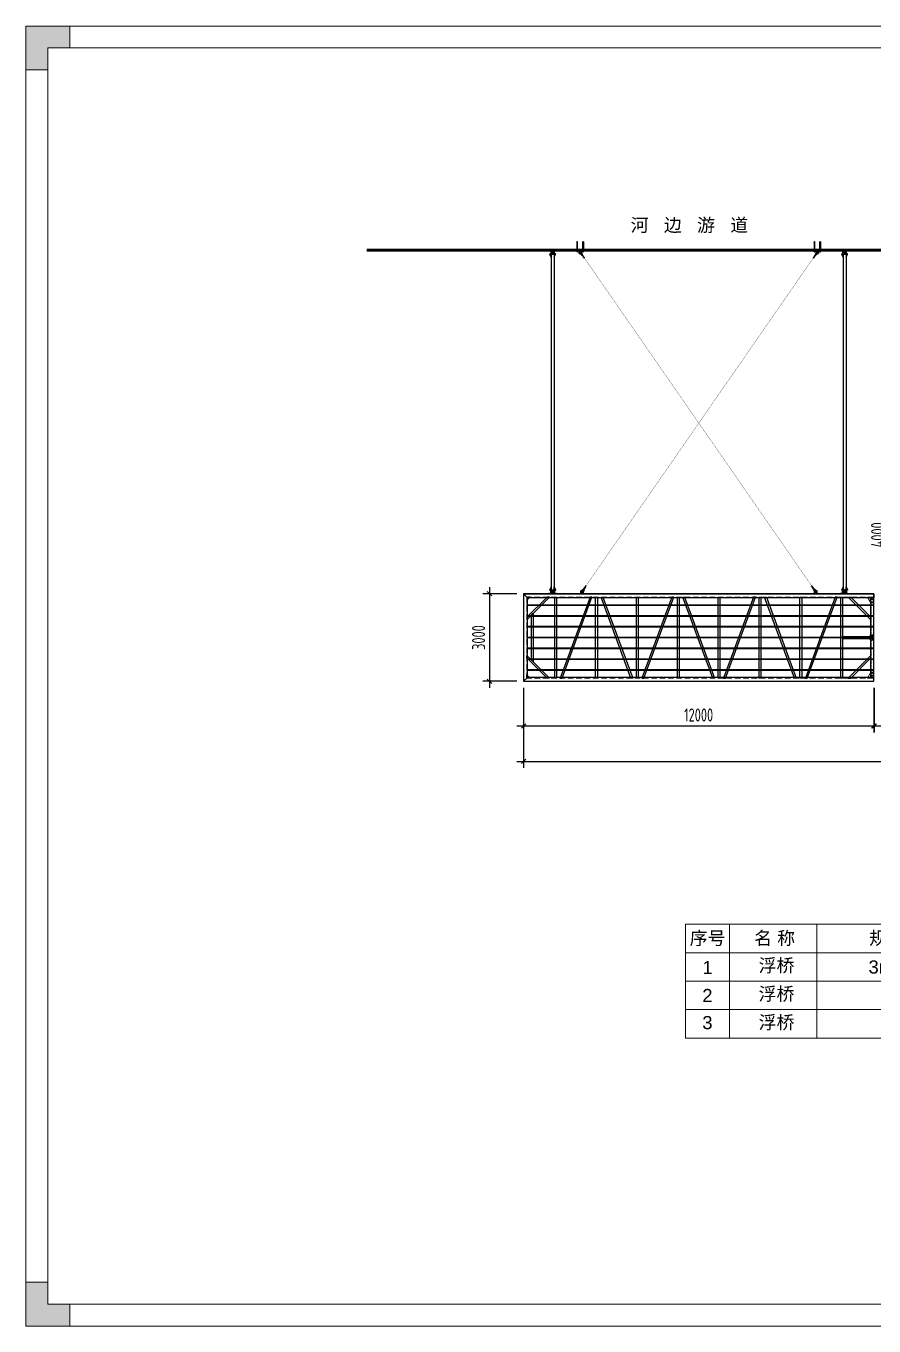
# Model space of a CAD drawing. Header units: millimetres. Extents: x 136606 to 1229059, y 82794 to 127566.
# Drawn here: x 462685 to 491739, y 82794 to 127345 of the extents above; entities that cross this region are included whole.
import ezdxf
from ezdxf.enums import TextEntityAlignment as Align

# ---------------------------------------------------------------- set-up
doc = ezdxf.new("R2010")
doc.units = ezdxf.units.MM
for name, pattern in [('CENTER', [0.6, 0.375, -0.075, 0.075, -0.075]), ('CENTER2', [28.575, 19.05, -3.175, 3.175, -3.175]), ('DASHDOT2', [12.7, 6.35, -3.175, 0, -3.175]), ('DASHED2', [0.375, 0.25, -0.125]), ('HIDDEN', [9.525, 6.35, -3.175])]:
    doc.linetypes.add(name, pattern=pattern)
for name, color, linetype in [('0 @ 1', 7, 'Continuous'), ('BS-Annectent', 115, 'Continuous'), ('HR-dimension', 9, 'Continuous'), ('HR-pontoon', 161, 'Continuous'), ('STEEL', 34, 'Continuous'), ('粗实线', 7, 'Continuous'), ('连接端梁', 130, 'Continuous'), ('铝横梁', 220, 'Continuous')]:
    doc.layers.add(name, color=color, linetype=linetype)
for name, color, linetype, lineweight in [('加强板', 140, 'Continuous', 18), ('图框', 7, 'Continuous', 13), ('扣板', 7, 'Continuous', 9), ('文本', 3, 'Continuous', 13), ('虚线', 1, 'CENTER2', 0), ('铝龙骨', 7, 'Continuous', 9)]:
    doc.layers.add(name, color=color, linetype=linetype, lineweight=lineweight)
doc.styles.add('Arial', font='arial.ttf')
doc.styles.add('hztxt', font='ros1.shx', dxfattribs={"width": 0.8, "bigfont": 'hztxt.shx'})
doc.styles.get("Standard").update_dxf_attribs({"font": 'arial.ttf'})
doc.dimstyles.new('DIM-150', dxfattribs={"dimscale": 150, "dimtxt": 3, "dimasz": 1, "dimexe": 1.5, "dimexo": 1.5, "dimgap": 1, "dimtad": 1, "dimdec": 1, "dimdsep": 46, "dimtxsty": 'hztxt', "dimblk": 'OBLIQUE', "dimcen": 0, "dimdle": 1.5, "dimclrd": 9, "dimclre": 9, "dimclrt": 2, "dimadec": 1, "dimazin": 0, "dimtfac": 1, "dimtdec": 1, "dimtix": 1, "dimtmove": 2, "dimatfit": 3, "dimldrblk": 'ARCHTICK', "dimfxl": 10, "dimtolj": 1, "dimtzin": 0, "dimarcsym": 1})
pattern_1 = [(225, (43212.285, 45564.743), (4.49012806, -4.49012806), []), (225, (43207.795, 45564.743), (4.49012806, -4.49012806), [7.9375, -1.5875, 0, -1.5875])]
pattern_2 = [(225, (-344287.005, -129412.7357), (4.49012806, -4.49012806), []), (225, (-344291.495, -129412.7357), (4.49012806, -4.49012806), [7.9375, -1.5875, 0, -1.5875])]
pattern_3 = [(40.81217054, (-1416366.4012, -675349.6259), (-1.4525846328, 1.682112997), []), (130.81217054, (-1416366.4012, -675349.6259), (-4.5872822625, 1.9116413612), [5.55625, -3.33375])]
pattern_4 = [(40.81217054, (-1423212.2177, -670898.807), (-1.4525846328, 1.682112997), []), (130.81217054, (-1423212.2177, -670898.807), (-4.5872822625, 1.9116413612), [5.55625, -3.33375])]

# ---------------------------------------------------------------- blocks, each defined once
blk = doc.blocks.new('GW-TK')
at = {"layer": '图框', "linetype": 'Continuous', "lineweight": 0}
h = blk.add_hatch(color=256, dxfattribs=at)
h.dxf.hatch_style = 1
h.paths.add_polyline_path([(927183.55, 464715.01), (927183.55, 464705.01), (927188.55, 464705.01), (927188.55, 464710.01), (927193.56, 464710.01), (927193.56, 464715.01)])
h = blk.add_hatch(color=256, dxfattribs=at)
h.dxf.hatch_style = 1
h.paths.add_polyline_path([(927193.56, 464418.01), (927193.56, 464423.01), (927188.55, 464423.01), (927188.55, 464428.01), (927183.55, 464428.01), (927183.55, 464418.01)])
for points in [[(927188.55, 464705.01), (927188.55, 464710.01), (927193.56, 464710.01), (927193.56, 464715.01), (927183.55, 464715.01), (927183.55, 464705.01)], [(927188.55, 464428.01), (927188.55, 464423.01), (927193.56, 464423.01), (927193.56, 464418.01), (927183.55, 464418.01), (927183.55, 464428.01)]]:
    blk.add_lwpolyline(points, close=True, dxfattribs=at)
at = {"layer": '图框'}
for points in [[(927183.55, 464715.01), (927603.55, 464715.01), (927603.55, 464418.01), (927183.55, 464418.01)], [(927188.55, 464710.01), (927598.55, 464710.01), (927598.55, 464423.01), (927188.55, 464423.01)]]:
    blk.add_lwpolyline(points, close=True, dxfattribs=at)
blk = doc.blocks.new('_Oblique')
at = {"color": 0, "linetype": 'ByBlock', "lineweight": -2}
blk.add_line((-0.5, -0.5), (0.5, 0.5), dxfattribs=at)
blk = doc.blocks.new('*D525')
at = {"color": 9, "lineweight": -2, "transparency": 16777216}
for p, q in [((479506, 107887), (478340, 107887)), ((478565, 108112), (478565, 104662)), ((479506, 104887), (478340, 104887))]:
    blk.add_line(p, q, dxfattribs=at)
at = {"layer": 'Defpoints', "color": 0, "transparency": 16777216}
for p in [(479731, 107887), (478565, 104887), (479731, 104887)]:
    blk.add_point(p, dxfattribs=at)
at = {"color": 9, "lineweight": -2, "transparency": 16777216, "xscale": 150, "yscale": 150, "zscale": 150}
for p, rotation in [((478565, 107887), 90), ((478565, 104887), 270)]:
    blk.add_blockref('_Oblique', p, dxfattribs=dict(at, rotation=rotation))
at = {"color": 2, "transparency": 16777216, "insert": (478190, 106387), "char_height": 450, "attachment_point": 5, "rotation": 90, "style": 'hztxt'}
blk.add_mtext('\\A1;3000', dxfattribs=at)
blk = doc.blocks.new('_ArchTick')
at = {"color": 0, "linetype": 'ByBlock', "const_width": 0.15}
blk.add_lwpolyline([(-0.5, -0.5), (0.5, 0.5)], dxfattribs=at)
blk = doc.blocks.new('*D528')
at = {"color": 9, "lineweight": -2, "transparency": 16777216}
for p, q in [((493021, 111907), (492014, 111907)), ((492239, 112132), (492239, 107682)), ((493021, 107907), (492014, 107907))]:
    blk.add_line(p, q, dxfattribs=at)
at = {"layer": 'Defpoints', "color": 0, "transparency": 16777216}
for p in [(493246, 111907), (492239, 107907), (493246, 107907)]:
    blk.add_point(p, dxfattribs=at)
at = {"color": 9, "lineweight": -2, "transparency": 16777216, "xscale": 150, "yscale": 150, "zscale": 150}
for p, rotation in [((492239, 111907), 90), ((492239, 107907), 270)]:
    blk.add_blockref('_Oblique', p, dxfattribs=dict(at, rotation=rotation))
at = {"color": 2, "transparency": 16777216, "insert": (491864, 109907), "char_height": 450, "attachment_point": 5, "rotation": 90, "style": 'hztxt'}
blk.add_mtext('\\A1;4000', dxfattribs=at)
blk = doc.blocks.new('*D550')
at = {"color": 9, "lineweight": -2, "transparency": 16777216}
for p, q in [((479731, 104662), (479731, 101918)), ((509761, 104662), (509761, 101918)), ((479506, 102143), (509986, 102143))]:
    blk.add_line(p, q, dxfattribs=at)
at = {"layer": 'Defpoints', "color": 0, "transparency": 16777216}
for p in [(479731, 104887), (509761, 104887), (509761, 102143)]:
    blk.add_point(p, dxfattribs=at)
at = {"color": 9, "lineweight": -2, "transparency": 16777216, "xscale": 150, "yscale": 150, "zscale": 150, "rotation": 180}
blk.add_blockref('_Oblique', (479731, 102143), dxfattribs=at)
at = {"color": 9, "lineweight": -2, "transparency": 16777216, "xscale": 150, "yscale": 150, "zscale": 150}
blk.add_blockref('_Oblique', (509761, 102143), dxfattribs=at)
at = {"color": 2, "transparency": 16777216, "insert": (494746, 102518), "char_height": 450, "attachment_point": 5, "style": 'hztxt'}
blk.add_mtext('\\A1;30030', dxfattribs=at)
blk = doc.blocks.new('*D551')
at = {"color": 9, "lineweight": -2, "transparency": 16777216}
for p, q in [((479731, 104662), (479731, 103134)), ((491731, 104662), (491731, 103134)), ((479506, 103359), (491956, 103359))]:
    blk.add_line(p, q, dxfattribs=at)
at = {"layer": 'Defpoints', "color": 0, "transparency": 16777216}
for p in [(479731, 104887), (491731, 104887), (491731, 103359)]:
    blk.add_point(p, dxfattribs=at)
at = {"color": 9, "lineweight": -2, "transparency": 16777216, "xscale": 150, "yscale": 150, "zscale": 150, "rotation": 180}
blk.add_blockref('_Oblique', (479731, 103359), dxfattribs=at)
at = {"color": 9, "lineweight": -2, "transparency": 16777216, "xscale": 150, "yscale": 150, "zscale": 150}
blk.add_blockref('_Oblique', (491731, 103359), dxfattribs=at)
at = {"color": 2, "transparency": 16777216, "insert": (485731, 103734), "char_height": 450, "attachment_point": 5, "style": 'hztxt'}
blk.add_mtext('\\A1;12000', dxfattribs=at)
blk = doc.blocks.new('*D552')
at = {"color": 9, "lineweight": -2, "transparency": 16777216}
for p, q in [((491746, 104662), (491746, 103134)), ((497746, 104662), (497746, 103134)), ((491521, 103359), (497971, 103359))]:
    blk.add_line(p, q, dxfattribs=at)
at = {"layer": 'Defpoints', "color": 0, "transparency": 16777216}
for p in [(491746, 104887), (497746, 104887), (497746, 103359)]:
    blk.add_point(p, dxfattribs=at)
at = {"color": 9, "lineweight": -2, "transparency": 16777216, "xscale": 150, "yscale": 150, "zscale": 150, "rotation": 180}
blk.add_blockref('_Oblique', (491746, 103359), dxfattribs=at)
at = {"color": 9, "lineweight": -2, "transparency": 16777216, "xscale": 150, "yscale": 150, "zscale": 150}
blk.add_blockref('_Oblique', (497746, 103359), dxfattribs=at)
at = {"color": 2, "transparency": 16777216, "insert": (494746, 103734), "char_height": 450, "attachment_point": 5, "style": 'hztxt'}
blk.add_mtext('\\A1;6000', dxfattribs=at)
blk = doc.blocks.new('连接加强板')
at = {"layer": '加强板'}
blk.add_lwpolyline([(-194915, -559), (-194915, -359), (-195115, -479), (-195115, -559)], close=True, dxfattribs=at)
for centre in [(-195095, -519), (-194995, -519)]:
    blk.add_circle(centre, 9, dxfattribs=at)
blk = doc.blocks.new('*U633')
at = {"layer": '加强板', "rotation": 90.00000000000001}
blk.add_blockref('连接加强板', (-459, 195015), dxfattribs=at)
blk = doc.blocks.new('*U634')
at = {"color": 0, "linetype": 'ByBlock', "lineweight": -2, "transparency": 16777216}
blk.add_blockref('*U633', (0, 0), dxfattribs=at)
blk = doc.blocks.new('*U635')
at = {"layer": '加强板', "rotation": 90.00000000000001}
blk.add_blockref('连接加强板', (-459, 195015), dxfattribs=at)
blk = doc.blocks.new('*U636')
at = {"color": 0, "linetype": 'ByBlock', "lineweight": -2, "transparency": 16777216}
blk.add_blockref('*U635', (0, 0), dxfattribs=at)
blk = doc.blocks.new('*U637')
at = {"layer": '加强板'}
blk.add_lwpolyline([(10, -90), (-70, -90), (-70, 90), (10, 90), (70, 30), (70, -30), (10, -90)], dxfattribs=at)
for centre in [(-30, 50), (-30, -50)]:
    blk.add_circle(centre, 9, dxfattribs=at)
blk = doc.blocks.new('*U638')
at = {"color": 0, "linetype": 'ByBlock', "lineweight": -2, "transparency": 16777216}
blk.add_blockref('*U637', (0, 0), dxfattribs=at)
blk = doc.blocks.new('支座')
at = {"layer": '扣板', "color": 7}
blk.add_line((13512, 4747, 0), (13512, 5047, 0), dxfattribs=at)
at = {"layer": '扣板', "color": 7, "elevation": 0}
for points in [[(13512, 4747), (13512, 5047), (13520, 5047), (13520, 4747)], [(13600, 4947), (13620, 4927), (13620, 4867), (13600, 4847), (13520, 4847), (13520, 4947)], [(13560, 4932), (13520, 4932), (13520, 4922), (13560, 4922)], [(13560, 4862), (13520, 4862), (13520, 4872), (13560, 4872)]]:
    blk.add_lwpolyline(points, close=True, dxfattribs=at)
at = {"layer": '扣板', "color": 7}
blk.add_circle((13575, 4897, 0), 25, dxfattribs=at)
blk = doc.blocks.new('A$C97f6d51a')
at = {"color": 1, "linetype": 'DASHDOT2'}
blk.add_line((0, 313), (0, -47), dxfattribs=at)
at = {"layer": 'BS-Annectent'}
for p, q in [((-10, 6), (9, 4)), ((-10, 2), (-6, 4)), ((-6, 1), (-10, 2)), ((-10, 2), (9, 1)), ((-9, 282), (-9, 282)), ((-9, 281), (-9, 282)), ((-9, 282), (-9, 282)), ((-9, 279), (-8, 279)), ((-8, 278), (-9, 279)), ((-9, 279), (-8, 278)), ((-9, 275), (-7, 276)), ((-6, 274), (-9, 275)), ((-9, 275), (-7, 275)), ((-9, 272), (-6, 274)), ((-6, 270), (-9, 272)), ((-9, 272), (-4, 272)), ((-9, 269), (9, 268)), ((-9, 266), (9, 265)), ((-9, 263), (9, 262)), ((-9, 260), (9, 258)), ((-9, 257), (9, 255)), ((-9, 253), (9, 252)), ((-9, 250), (9, 249)), ((-9, 247), (9, 246)), ((-9, 244), (9, 243)), ((-9, 241), (9, 240)), ((-9, 238), (9, 236)), ((-9, 235), (9, 233)), ((-9, 231), (9, 230)), ((-9, 228), (9, 227)), ((-9, 225), (9, 224)), ((-9, 222), (9, 221)), ((-9, 219), (9, 218)), ((-9, 216), (9, 215)), ((-9, 213), (9, 211)), ((-9, 209), (9, 208)), ((-9, 206), (9, 205)), ((-9, 203), (9, 202)), ((-9, 200), (9, 199)), ((-9, 197), (9, 196)), ((-9, 194), (9, 193)), ((-9, 191), (9, 189)), ((-9, 188), (9, 186)), ((-9, 184), (9, 183)), ((-9, 181), (9, 180)), ((-9, 178), (9, 177)), ((-9, 175), (9, 174)), ((-9, 172), (9, 171)), ((-9, 169), (9, 167)), ((-9, 166), (9, 164)), ((-9, 162), (9, 161)), ((-9, 159), (9, 158)), ((-9, 156), (9, 155)), ((-9, 153), (9, 152)), ((-9, 150), (9, 149)), ((-9, 147), (9, 146)), ((-9, 144), (9, 142)), ((-9, 140), (9, 139)), ((-9, 137), (9, 136)), ((-9, 134), (9, 133)), ((-9, 131), (9, 130)), ((-9, 128), (9, 127)), ((-9, 125), (9, 124)), ((-9, 122), (9, 120)), ((-9, 119), (9, 117)), ((-9, 115), (9, 114)), ((-9, 112), (9, 111)), ((-9, 109), (9, 108)), ((-9, 106), (9, 105)), ((-9, 103), (9, 102)), ((-9, 100), (9, 98)), ((-9, 97), (9, 95)), ((-9, 93), (9, 92)), ((-9, 90), (9, 89)), ((-9, 87), (9, 86)), ((-9, 84), (9, 83)), ((-9, 81), (9, 80)), ((-9, 78), (9, 76)), ((-9, 75), (9, 73)), ((-9, 71), (9, 70)), ((-9, 68), (9, 67)), ((-9, 65), (9, 64)), ((-9, 62), (9, 61)), ((-9, 59), (9, 58)), ((-9, 56), (9, 55)), ((-9, 53), (9, 51)), ((-9, 49), (9, 48)), ((-9, 46), (9, 45)), ((-9, 43), (9, 42)), ((-9, 40), (9, 39)), ((-9, 37), (9, 36)), ((-9, 34), (9, 33)), ((-9, 31), (9, 29)), ((-9, 28), (9, 26)), ((-9, 24), (9, 23)), ((-9, 21), (9, 20)), ((-9, 18), (9, 17)), ((-9, 15), (9, 14)), ((-9, 12), (9, 11)), ((-9, 9), (9, 7)), ((-8, 0), (-6, 1)), ((-6, 274), (-6, 274)), ((-6, 274), (-6, 274)), ((-6, 274), (-6, 274)), ((-6, 274), (-6, 274)), ((-6, 274), (-6, 274)), ((6, 270), (-6, 270)), ((6, 147), (-6, 148)), ((6, 116), (-6, 117)), ((6, 3), (-6, 4)), ((2, 0), (-6, 1)), ((4, 271), (9, 271)), ((6, 273), (5, 273)), ((6, 273), (5, 273)), ((6, 273), (9, 274)), ((6, 274), (9, 274)), ((9, 271), (6, 273)), ((6, 270), (9, 271)), ((6, 147), (9, 149)), ((9, 1), (6, 3)), ((7, 276), (9, 277)), ((9, 274), (7, 275)), ((7, 0), (9, 1)), ((9, 277), (8, 278)), ((8, 277), (9, 277)), ((9, 280), (9, 281)), ((9, 280), (9, 280)), ((9, 280), (9, 280)), ((-16, -24), (-16, -11)), ((12, -9), (-12, -9)), ((12, -27), (-12, -27)), ((-9, -29), (-6, -28)), ((-6, -31), (-9, -29)), ((9, -30), (-9, -29)), ((-9, -32), (-6, -31)), ((-6, -34), (-9, -32)), ((9, -33), (-9, -32)), ((-9, -35), (-6, -34)), ((-6, -37), (-9, -35)), ((9, -37), (-9, -35)), ((-9, -38), (-6, -37)), ((-6, -40), (-9, -38)), ((9, -40), (-9, -38)), ((-8, -24), (-8, -11)), ((-6, -28), (-8, -27)), ((-7, -40), (-7, -43)), ((6, -29), (-6, -28)), ((6, -29), (-6, -28)), ((6, -32), (-6, -31)), ((6, -32), (-6, -31)), ((6, -35), (-6, -34)), ((6, -38), (-6, -37)), ((6, -38), (-6, -37)), ((6, -41), (-6, -40)), ((-5, -44), (5, -44)), ((-4, -40), (-4, -43)), ((-2, -9), (0, -4)), ((9, -27), (-1, -27)), ((0, -9), (2, -4)), ((4, -41), (4, -43)), ((6, -29), (9, -27)), ((9, -30), (6, -29)), ((6, -32), (9, -30)), ((9, -33), (6, -32)), ((6, -35), (9, -33)), ((9, -37), (6, -35)), ((6, -38), (9, -37)), ((9, -40), (6, -38)), ((6, -41), (9, -40)), ((7, -41), (7, -43)), ((8, -24), (8, -11)), ((9, -27), (8, -27)), ((16, -24), (16, -11))]:
    blk.add_line(p, q, dxfattribs=at)
for points in [[(-19, -4), (-19, 0), (19, 0), (19, -4)], [(-15, -9), (15, -9), (15, -4), (-15, -4)]]:
    blk.add_lwpolyline(points, close=True, dxfattribs=at)
blk.add_lwpolyline([(10, 0), (10, 300), (0, 306), (-10, 300), (-10, 0)], dxfattribs=at)
for points in [[(16, -11, 0.612824), (8, -11, 0.305874), (-8, -11, 0.612824), (-16, -11)], [(16, -24, -0.612824), (8, -24, -0.305874), (-8, -24, -0.612824), (-16, -24)], [(-7, -43, 0.516475), (-4, -43, 0.258238), (4, -43, 0.516475), (7, -43)]]:
    blk.add_lwpolyline(points, format="xyb", dxfattribs=at)
blk = doc.blocks.new('A$Ce460a15a')
at = {"layer": 'STEEL', "color": 22}
for points in [[(12, 150), (12, -150), (0, -150), (0, 150)], [(92, -50), (112, -30), (112, 30), (92, 50), (12, 50), (12, -50)], [(52, 35), (12, 35), (12, 25), (52, 25)], [(52, -35), (12, -35), (12, -25), (52, -25)]]:
    blk.add_lwpolyline(points, close=True, dxfattribs=at)
blk.add_circle((67, 0), 25, dxfattribs=at)
at = {"layer": 'HR-dimension', "xscale": -1, "rotation": 90}
blk.add_blockref('A$C97f6d51a', (12, 100), dxfattribs=at)
at = {"layer": 'HR-dimension', "rotation": 90.00000000000001}
blk.add_blockref('A$C97f6d51a', (12, -100), dxfattribs=at)
blk = doc.blocks.new('*U1544')
h = blk.add_hatch()
h.set_pattern_fill('ANSI35', color=4, angle=180)
h.set_pattern_definition(pattern_1)
h.paths.add_polyline_path([(24, -89), (36, -89), (36, -67), (24, -67)])
h.paths.add_polyline_path([(24, -31), (36, -31), (36, 11), (24, 11)])
h.paths.add_polyline_path([(-100, 11), (100, 11), (100, 21), (-100, 21)])
h.paths.add_polyline_path([(-36, -31), (-24, -31), (-24, 11), (-36, 11)])
h.paths.add_polyline_path([(-36, -89), (-24, -89), (-24, -67), (-36, -67)])
h = blk.add_hatch()
h.set_pattern_fill('ANSI35', color=4, angle=180)
h.set_pattern_definition(pattern_2)
h.paths.add_polyline_path([(-129, -116), (-150, -116), (-150, -104), (-129, -104)])
h.paths.add_polyline_path([(111, -116), (-111, -116), (-111, -104), (111, -104)])
h.paths.add_polyline_path([(150, -116), (129, -116), (129, -104), (150, -104)])
h.paths.add_polyline_path([(66, -104), (54, -104), (54, -67), (66, -67)])
h.paths.add_polyline_path([(66, -31), (54, -31), (54, -4), (66, -4)])
h.paths.add_polyline_path([(6, -31), (-6, -31), (-6, -4), (6, -4)])
h.paths.add_polyline_path([(6, -104), (-6, -104), (-6, -67), (6, -67)])
h.paths.add_polyline_path([(-54, -104), (-66, -104), (-66, -67), (-54, -67)])
h.paths.add_polyline_path([(-54, -31), (-66, -31), (-66, -4), (-54, -4)])
at = {"color": 4}
for points in [[(100, 11), (-100, 11), (-100, 21), (100, 21), (100, 11)], [(-36, -89), (-36, 11), (-24, 11), (-24, -89), (-36, -89)], [(24, -89), (24, 11), (36, 11), (36, -89), (24, -89)], [(150, -116), (-150, -116), (-150, -104), (150, -104), (150, -116)], [(-66, -104), (-66, -4), (-54, -4), (-54, -104), (-66, -104)], [(-6, -104), (-6, -4), (6, -4), (6, -104), (-6, -104)], [(54, -104), (54, -4), (66, -4), (66, -104), (54, -104)]]:
    blk.add_lwpolyline(points, dxfattribs=at)
at = {"layer": 'Defpoints', "color": 4}
for points in [[(-100, 21), (-50, 21), (-50, 121), (-100, 21)], [(100, 21), (50, 21), (50, 121), (100, 21)]]:
    blk.add_lwpolyline(points, dxfattribs=at)
at = {"layer": 'Defpoints', "color": 4, "linetype": 'CENTER', "ltscale": 2}
for points in [[(-129, -116), (-111, -116), (-111, -104), (-129, -104)], [(-66, -31), (-54, -31), (-54, -67), (-66, -67)], [(-36, -31), (-24, -31), (-24, -67), (-36, -67)], [(-6, -31), (6, -31), (6, -67), (-6, -67)], [(24, -31), (36, -31), (36, -67), (24, -67)], [(54, -31), (66, -31), (66, -67), (54, -67)], [(129, -116), (111, -116), (111, -104), (129, -104)]]:
    blk.add_lwpolyline(points, close=True, dxfattribs=at)
for points in [[(-120, -99), (-120, -111), (-120, -121)], [(-66, -49), (66, -49)], [(-66, -49), (66, -49)], [(120, -99), (120, -111), (120, -121)]]:
    blk.add_lwpolyline(points, dxfattribs=at)
blk = doc.blocks.new('*U1541')
at = {"layer": '粗实线', "color": 0, "linetype": 'ByBlock', "lineweight": -2, "transparency": 16777216}
blk.add_blockref('*U1544', (0, 0), dxfattribs=at)
blk = doc.blocks.new('*U1542')
h = blk.add_hatch()
h.set_pattern_fill('ANSI35', color=4, angle=180)
h.set_pattern_definition(pattern_1)
h.paths.add_polyline_path([(24, -89), (36, -89), (36, -67), (24, -67)])
h.paths.add_polyline_path([(24, -31), (36, -31), (36, 11), (24, 11)])
h.paths.add_polyline_path([(-100, 11), (100, 11), (100, 21), (-100, 21)])
h.paths.add_polyline_path([(-36, -31), (-24, -31), (-24, 11), (-36, 11)])
h.paths.add_polyline_path([(-36, -89), (-24, -89), (-24, -67), (-36, -67)])
h = blk.add_hatch()
h.set_pattern_fill('ANSI35', color=4, angle=180)
h.set_pattern_definition(pattern_2)
h.paths.add_polyline_path([(-129, -116), (-150, -116), (-150, -104), (-129, -104)])
h.paths.add_polyline_path([(111, -116), (-111, -116), (-111, -104), (111, -104)])
h.paths.add_polyline_path([(150, -116), (129, -116), (129, -104), (150, -104)])
h.paths.add_polyline_path([(66, -104), (54, -104), (54, -67), (66, -67)])
h.paths.add_polyline_path([(66, -31), (54, -31), (54, -4), (66, -4)])
h.paths.add_polyline_path([(6, -31), (-6, -31), (-6, -4), (6, -4)])
h.paths.add_polyline_path([(6, -104), (-6, -104), (-6, -67), (6, -67)])
h.paths.add_polyline_path([(-54, -104), (-66, -104), (-66, -67), (-54, -67)])
h.paths.add_polyline_path([(-54, -31), (-66, -31), (-66, -4), (-54, -4)])
at = {"color": 4}
for points in [[(100, 11), (-100, 11), (-100, 21), (100, 21), (100, 11)], [(-36, -89), (-36, 11), (-24, 11), (-24, -89), (-36, -89)], [(24, -89), (24, 11), (36, 11), (36, -89), (24, -89)], [(150, -116), (-150, -116), (-150, -104), (150, -104), (150, -116)], [(-66, -104), (-66, -4), (-54, -4), (-54, -104), (-66, -104)], [(-6, -104), (-6, -4), (6, -4), (6, -104), (-6, -104)], [(54, -104), (54, -4), (66, -4), (66, -104), (54, -104)]]:
    blk.add_lwpolyline(points, dxfattribs=at)
at = {"layer": 'Defpoints', "color": 4}
for points in [[(-100, 21), (-50, 21), (-50, 121), (-100, 21)], [(100, 21), (50, 21), (50, 121), (100, 21)]]:
    blk.add_lwpolyline(points, dxfattribs=at)
at = {"layer": 'Defpoints', "color": 4, "linetype": 'CENTER', "ltscale": 2}
for points in [[(-129, -116), (-111, -116), (-111, -104), (-129, -104)], [(-66, -31), (-54, -31), (-54, -67), (-66, -67)], [(-36, -31), (-24, -31), (-24, -67), (-36, -67)], [(-6, -31), (6, -31), (6, -67), (-6, -67)], [(24, -31), (36, -31), (36, -67), (24, -67)], [(54, -31), (66, -31), (66, -67), (54, -67)], [(129, -116), (111, -116), (111, -104), (129, -104)]]:
    blk.add_lwpolyline(points, close=True, dxfattribs=at)
for points in [[(-120, -99), (-120, -111), (-120, -121)], [(-66, -49), (66, -49)], [(-66, -49), (66, -49)], [(120, -99), (120, -111), (120, -121)]]:
    blk.add_lwpolyline(points, dxfattribs=at)
blk = doc.blocks.new('*U1543')
at = {"layer": '粗实线', "color": 0, "linetype": 'ByBlock', "lineweight": -2, "transparency": 16777216}
blk.add_blockref('*U1542', (0, 0), dxfattribs=at)
blk = doc.blocks.new('*U1551')
h = blk.add_hatch()
h.set_pattern_fill('ANSI35', color=4, angle=180)
h.set_pattern_definition(pattern_1)
h.paths.add_polyline_path([(24, -89), (36, -89), (36, -67), (24, -67)])
h.paths.add_polyline_path([(24, -31), (36, -31), (36, 11), (24, 11)])
h.paths.add_polyline_path([(-100, 11), (100, 11), (100, 21), (-100, 21)])
h.paths.add_polyline_path([(-36, -31), (-24, -31), (-24, 11), (-36, 11)])
h.paths.add_polyline_path([(-36, -89), (-24, -89), (-24, -67), (-36, -67)])
h = blk.add_hatch()
h.set_pattern_fill('ANSI35', color=4, angle=180)
h.set_pattern_definition(pattern_2)
h.paths.add_polyline_path([(-129, -116), (-150, -116), (-150, -104), (-129, -104)])
h.paths.add_polyline_path([(111, -116), (-111, -116), (-111, -104), (111, -104)])
h.paths.add_polyline_path([(150, -116), (129, -116), (129, -104), (150, -104)])
h.paths.add_polyline_path([(66, -104), (54, -104), (54, -67), (66, -67)])
h.paths.add_polyline_path([(66, -31), (54, -31), (54, -4), (66, -4)])
h.paths.add_polyline_path([(6, -31), (-6, -31), (-6, -4), (6, -4)])
h.paths.add_polyline_path([(6, -104), (-6, -104), (-6, -67), (6, -67)])
h.paths.add_polyline_path([(-54, -104), (-66, -104), (-66, -67), (-54, -67)])
h.paths.add_polyline_path([(-54, -31), (-66, -31), (-66, -4), (-54, -4)])
at = {"color": 4}
for points in [[(100, 11), (-100, 11), (-100, 21), (100, 21), (100, 11)], [(-36, -89), (-36, 11), (-24, 11), (-24, -89), (-36, -89)], [(24, -89), (24, 11), (36, 11), (36, -89), (24, -89)], [(150, -116), (-150, -116), (-150, -104), (150, -104), (150, -116)], [(-66, -104), (-66, -4), (-54, -4), (-54, -104), (-66, -104)], [(-6, -104), (-6, -4), (6, -4), (6, -104), (-6, -104)], [(54, -104), (54, -4), (66, -4), (66, -104), (54, -104)]]:
    blk.add_lwpolyline(points, dxfattribs=at)
at = {"layer": 'Defpoints', "color": 4}
for points in [[(-100, 21), (-50, 21), (-50, 121), (-100, 21)], [(100, 21), (50, 21), (50, 121), (100, 21)]]:
    blk.add_lwpolyline(points, dxfattribs=at)
at = {"layer": 'Defpoints', "color": 4, "linetype": 'CENTER', "ltscale": 2}
for points in [[(-129, -116), (-111, -116), (-111, -104), (-129, -104)], [(-66, -31), (-54, -31), (-54, -67), (-66, -67)], [(-36, -31), (-24, -31), (-24, -67), (-36, -67)], [(-6, -31), (6, -31), (6, -67), (-6, -67)], [(24, -31), (36, -31), (36, -67), (24, -67)], [(54, -31), (66, -31), (66, -67), (54, -67)], [(129, -116), (111, -116), (111, -104), (129, -104)]]:
    blk.add_lwpolyline(points, close=True, dxfattribs=at)
for points in [[(-120, -99), (-120, -111), (-120, -121)], [(-66, -49), (66, -49)], [(-66, -49), (66, -49)], [(120, -99), (120, -111), (120, -121)]]:
    blk.add_lwpolyline(points, dxfattribs=at)
blk = doc.blocks.new('*U1548')
at = {"layer": '粗实线', "color": 0, "linetype": 'ByBlock', "lineweight": -2, "transparency": 16777216}
blk.add_blockref('*U1551', (0, 0), dxfattribs=at)
blk = doc.blocks.new('*U1549')
h = blk.add_hatch()
h.set_pattern_fill('ANSI35', color=4, angle=180)
h.set_pattern_definition(pattern_1)
h.paths.add_polyline_path([(24, -89), (36, -89), (36, -67), (24, -67)])
h.paths.add_polyline_path([(24, -31), (36, -31), (36, 11), (24, 11)])
h.paths.add_polyline_path([(-100, 11), (100, 11), (100, 21), (-100, 21)])
h.paths.add_polyline_path([(-36, -31), (-24, -31), (-24, 11), (-36, 11)])
h.paths.add_polyline_path([(-36, -89), (-24, -89), (-24, -67), (-36, -67)])
h = blk.add_hatch()
h.set_pattern_fill('ANSI35', color=4, angle=180)
h.set_pattern_definition(pattern_2)
h.paths.add_polyline_path([(-129, -116), (-150, -116), (-150, -104), (-129, -104)])
h.paths.add_polyline_path([(111, -116), (-111, -116), (-111, -104), (111, -104)])
h.paths.add_polyline_path([(150, -116), (129, -116), (129, -104), (150, -104)])
h.paths.add_polyline_path([(66, -104), (54, -104), (54, -67), (66, -67)])
h.paths.add_polyline_path([(66, -31), (54, -31), (54, -4), (66, -4)])
h.paths.add_polyline_path([(6, -31), (-6, -31), (-6, -4), (6, -4)])
h.paths.add_polyline_path([(6, -104), (-6, -104), (-6, -67), (6, -67)])
h.paths.add_polyline_path([(-54, -104), (-66, -104), (-66, -67), (-54, -67)])
h.paths.add_polyline_path([(-54, -31), (-66, -31), (-66, -4), (-54, -4)])
at = {"color": 4}
for points in [[(100, 11), (-100, 11), (-100, 21), (100, 21), (100, 11)], [(-36, -89), (-36, 11), (-24, 11), (-24, -89), (-36, -89)], [(24, -89), (24, 11), (36, 11), (36, -89), (24, -89)], [(150, -116), (-150, -116), (-150, -104), (150, -104), (150, -116)], [(-66, -104), (-66, -4), (-54, -4), (-54, -104), (-66, -104)], [(-6, -104), (-6, -4), (6, -4), (6, -104), (-6, -104)], [(54, -104), (54, -4), (66, -4), (66, -104), (54, -104)]]:
    blk.add_lwpolyline(points, dxfattribs=at)
at = {"layer": 'Defpoints', "color": 4}
for points in [[(-100, 21), (-50, 21), (-50, 121), (-100, 21)], [(100, 21), (50, 21), (50, 121), (100, 21)]]:
    blk.add_lwpolyline(points, dxfattribs=at)
at = {"layer": 'Defpoints', "color": 4, "linetype": 'CENTER', "ltscale": 2}
for points in [[(-129, -116), (-111, -116), (-111, -104), (-129, -104)], [(-66, -31), (-54, -31), (-54, -67), (-66, -67)], [(-36, -31), (-24, -31), (-24, -67), (-36, -67)], [(-6, -31), (6, -31), (6, -67), (-6, -67)], [(24, -31), (36, -31), (36, -67), (24, -67)], [(54, -31), (66, -31), (66, -67), (54, -67)], [(129, -116), (111, -116), (111, -104), (129, -104)]]:
    blk.add_lwpolyline(points, close=True, dxfattribs=at)
for points in [[(-120, -99), (-120, -111), (-120, -121)], [(-66, -49), (66, -49)], [(-66, -49), (66, -49)], [(120, -99), (120, -111), (120, -121)]]:
    blk.add_lwpolyline(points, dxfattribs=at)
blk = doc.blocks.new('*U1550')
at = {"layer": '粗实线', "color": 0, "linetype": 'ByBlock', "lineweight": -2, "transparency": 16777216}
blk.add_blockref('*U1549', (0, 0), dxfattribs=at)
blk = doc.blocks.new('*U10')
at = {"color": 7, "linetype": 'Continuous', "lineweight": 15}
for p, q in [((-9, 9), (-10, 8)), ((-10, 8), (-10, 1)), ((-10, 1), (-9, 0)), ((-9, 9), (9, 9)), ((-9, 0), (9, 0)), ((-5, 8), (-5, 1)), ((5, 8), (5, 1)), ((10, 8), (9, 9)), ((9, 0), (10, 1)), ((10, 8), (10, 1))]:
    blk.add_line(p, q, dxfattribs=at)
for centre, start, end in [((0, -8), 72.42328, 107.57672), ((0, 17), 252.42328, 287.57672)]:
    blk.add_arc(centre, 17.2, start, end, dxfattribs=at)
for points, knots in [([(-10, 8), (-10, 9), (-9, 9), (-8, 9), (-7, 9), (-6, 9), (-6, 9), (-5, 8)], [0, 0, 0, 0, 0.264534, 0.399289, 0.53507, 0.765405, 1, 1, 1, 1]), ([(-5, 1), (-6, 1), (-6, 0), (-7, 0), (-8, 0), (-9, 0), (-10, 1), (-10, 1)], [0, 0, 0, 0, 0.264534, 0.399289, 0.53507, 0.765405, 1, 1, 1, 1]), ([(5, 8), (6, 9), (6, 9), (7, 9), (8, 9), (9, 9), (10, 9), (10, 8)], [0, 0, 0, 0, 0.264536, 0.399814, 0.535067, 0.765403, 1, 1, 1, 1]), ([(10, 1), (10, 1), (9, 0), (8, 0), (7, 0), (6, 0), (6, 1), (5, 1)], [0, 0, 0, 0, 0.264536, 0.399814, 0.535067, 0.765403, 1, 1, 1, 1])]:
    blk.add_open_spline(points, degree=3, knots=knots, dxfattribs=at)
blk = doc.blocks.new('A$C72EA2C7E')
blk.add_line((-8, -6), (8, -6))
at = {"color": 7, "linetype": 'Continuous', "lineweight": 15}
for p, q in [((-5, -40), (-5, -6)), ((-4, -41), (-5, -40)), ((5, -40), (-5, -40)), ((-4, -41), (5, -41)), ((5, -6), (5, -40)), ((5, -40), (5, -41))]:
    blk.add_line(p, q, dxfattribs=at)
at = {"color": 7, "linetype": 'Continuous', "lineweight": 0}
for p, q in [((-4, -41), (-4, -6)), ((5, -41), (5, -6))]:
    blk.add_line(p, q, dxfattribs=at)
blk.add_arc((0, -8), 8, 17.48617, 162.51383)
at = {"extrusion": (0, 0, -1), "xscale": 0.9999974999999999, "yscale": 0.9999974999999999, "zscale": -0.9999974999999999}
blk.add_blockref('*U10', (0, -39), dxfattribs=at)
blk = doc.blocks.new('*U1546')
h = blk.add_hatch(color=1)
h.dxf.hatch_style = 1
h.paths.add_polyline_path([(3975, 5721), (4049, 5780, 1.447528), (3984, 5821), (3963, 5729)])
h.paths.add_polyline_path([(3977, 5736), (3976, 5737), (3980, 5753), (3976, 5754), (3992, 5820, -1.452111), (4045, 5786), (3992, 5744), (3990, 5747)], flags=16)
h = blk.add_hatch()
h.set_pattern_fill('ANSI38', color=253, scale=0.7, angle=-4.1878)
h.set_pattern_definition(pattern_4)
h.paths.add_polyline_path([(3988, 5750), (3992, 5744), (4045, 5786, 1.452111), (3992, 5820), (3976, 5754), (3980, 5753), (3983, 5753), (3998, 5818, -1.452111), (4041, 5791)])
h = blk.add_hatch(color=1)
h.dxf.hatch_style = 1
h.paths.add_polyline_path([(-3963, -5729), (-3985, -5823, -1.406258), (-4049, -5780), (-3975, -5721)])
h.paths.add_polyline_path([(-3990, -5747), (-3992, -5744), (-4045, -5786, 1.406258), (-3992, -5822), (-3976, -5754), (-3976, -5736)], flags=16)
h = blk.add_hatch()
h.set_pattern_fill('ANSI38', color=253, scale=0.7, angle=-4.1878)
h.set_pattern_definition(pattern_3)
h.paths.add_polyline_path([(-3983, -5753), (-3976, -5754), (-3992, -5820, -1.452111), (-4045, -5786), (-3992, -5744), (-3990, -5747), (-3988, -5750), (-4041, -5791, 1.452111), (-3998, -5818)])
blk.add_line((3968, 5732), (3972, 5723))
at = {"color": 1}
for points in [[(3975, 5721), (4049, 5780, 1.447528), (3984, 5821), (3963, 5729)], [(3980, 5753), (3976, 5737), (3977, 5736), (3990, 5747), (3992, 5744), (4045, 5786, 1.452111), (3992, 5820), (3976, 5754)], [(-3963, -5729), (-3984, -5821, -1.447528), (-4049, -5780), (-3975, -5721)], [(-3990, -5747), (-3977, -5736), (-3976, -5737), (-3980, -5753), (-3976, -5754), (-3992, -5820, -1.452111), (-4045, -5786), (-3992, -5744)]]:
    blk.add_lwpolyline(points, format="xyb", close=True, dxfattribs=at)
for points in [[(3972, 5723), (4047, 5783, 1.449849), (3988, 5820), (3968, 5732)], [(3992, 5744), (4045, 5786, 1.452111), (3992, 5820), (3976, 5754)], [(3992, 5744), (4045, 5786, 1.452111), (3992, 5820), (3976, 5754)], [(-3967, -5727), (-3988, -5820, -1.449849), (-4047, -5783), (-3976, -5727)], [(-3976, -5754), (-3992, -5820, -1.452111), (-4045, -5786), (-3992, -5744)], [(-3976, -5754), (-3992, -5820, -1.452111), (-4045, -5786), (-3992, -5744)]]:
    blk.add_lwpolyline(points, format="xyb")
for points in [[(3983, 5753), (3998, 5818, -1.452111), (4041, 5791), (3988, 5750), (3992, 5744), (4045, 5786, 1.452111), (3992, 5820), (3976, 5754)], [(-3988, -5750), (-4041, -5791, 1.452111), (-3998, -5818), (-3983, -5753), (-3976, -5754), (-3992, -5820, -1.452111), (-4045, -5786), (-3992, -5744)]]:
    blk.add_lwpolyline(points, format="xyb", close=True)
at = {"color": 252}
for points in [[(3983, 5753), (3998, 5818, -1.452111), (4041, 5791), (3988, 5750), (3992, 5744), (4045, 5786, 1.452111), (3992, 5820), (3976, 5754)], [(-3988, -5750), (-4041, -5791, 1.452111), (-3998, -5818), (-3983, -5753), (-3976, -5754), (-3992, -5820, -1.452111), (-4045, -5786), (-3992, -5744)]]:
    blk.add_lwpolyline(points, format="xyb", close=True, dxfattribs=at)
at = {"color": 1, "const_width": 8.4}
for points in [[(3969, 5733), (-3982, -5736)], [(3976, 5730), (3885, 5598)], [(-3975, -5740), (-3878, -5601)]]:
    blk.add_lwpolyline(points, dxfattribs=at)
at = {"xscale": 0.6999999999999998, "yscale": 0.6999999999999998, "zscale": 0.6999999999999998, "rotation": 235.3226931625287}
for p in [(3910, 5620), (3932, 5651), (3952, 5681), (3973, 5711), (-3952, -5722), (-3930, -5691), (-3910, -5661), (-3889, -5631)]:
    blk.add_blockref('A$C72EA2C7E', p, dxfattribs=at)
blk = doc.blocks.new('*U1547')
at = {"color": 0, "linetype": 'ByBlock', "lineweight": -2, "transparency": 16777216}
blk.add_blockref('*U1546', (0, 0), dxfattribs=at)
blk = doc.blocks.new('*U1552')
h = blk.add_hatch(color=1)
h.dxf.hatch_style = 1
h.paths.add_polyline_path([(3975, 5721), (4049, 5780, 1.447528), (3984, 5821), (3963, 5729)])
h.paths.add_polyline_path([(3977, 5736), (3976, 5737), (3980, 5753), (3976, 5754), (3992, 5820, -1.452111), (4045, 5786), (3992, 5744), (3990, 5747)], flags=16)
h = blk.add_hatch()
h.set_pattern_fill('ANSI38', color=253, scale=0.7, angle=-4.1878)
h.set_pattern_definition(pattern_4)
h.paths.add_polyline_path([(3988, 5750), (3992, 5744), (4045, 5786, 1.452111), (3992, 5820), (3976, 5754), (3980, 5753), (3983, 5753), (3998, 5818, -1.452111), (4041, 5791)])
h = blk.add_hatch(color=1)
h.dxf.hatch_style = 1
h.paths.add_polyline_path([(-3963, -5729), (-3985, -5823, -1.406258), (-4049, -5780), (-3975, -5721)])
h.paths.add_polyline_path([(-3990, -5747), (-3992, -5744), (-4045, -5786, 1.406258), (-3992, -5822), (-3976, -5754), (-3976, -5736)], flags=16)
h = blk.add_hatch()
h.set_pattern_fill('ANSI38', color=253, scale=0.7, angle=-4.1878)
h.set_pattern_definition(pattern_3)
h.paths.add_polyline_path([(-3983, -5753), (-3976, -5754), (-3992, -5820, -1.452111), (-4045, -5786), (-3992, -5744), (-3990, -5747), (-3988, -5750), (-4041, -5791, 1.452111), (-3998, -5818)])
blk.add_line((3968, 5732), (3972, 5723))
at = {"color": 1}
for points in [[(3975, 5721), (4049, 5780, 1.447528), (3984, 5821), (3963, 5729)], [(3980, 5753), (3976, 5737), (3977, 5736), (3990, 5747), (3992, 5744), (4045, 5786, 1.452111), (3992, 5820), (3976, 5754)], [(-3963, -5729), (-3984, -5821, -1.447528), (-4049, -5780), (-3975, -5721)], [(-3990, -5747), (-3977, -5736), (-3976, -5737), (-3980, -5753), (-3976, -5754), (-3992, -5820, -1.452111), (-4045, -5786), (-3992, -5744)]]:
    blk.add_lwpolyline(points, format="xyb", close=True, dxfattribs=at)
for points in [[(3972, 5723), (4047, 5783, 1.449849), (3988, 5820), (3968, 5732)], [(3992, 5744), (4045, 5786, 1.452111), (3992, 5820), (3976, 5754)], [(3992, 5744), (4045, 5786, 1.452111), (3992, 5820), (3976, 5754)], [(-3967, -5727), (-3988, -5820, -1.449849), (-4047, -5783), (-3976, -5727)], [(-3976, -5754), (-3992, -5820, -1.452111), (-4045, -5786), (-3992, -5744)], [(-3976, -5754), (-3992, -5820, -1.452111), (-4045, -5786), (-3992, -5744)]]:
    blk.add_lwpolyline(points, format="xyb")
for points in [[(3983, 5753), (3998, 5818, -1.452111), (4041, 5791), (3988, 5750), (3992, 5744), (4045, 5786, 1.452111), (3992, 5820), (3976, 5754)], [(-3988, -5750), (-4041, -5791, 1.452111), (-3998, -5818), (-3983, -5753), (-3976, -5754), (-3992, -5820, -1.452111), (-4045, -5786), (-3992, -5744)]]:
    blk.add_lwpolyline(points, format="xyb", close=True)
at = {"color": 252}
for points in [[(3983, 5753), (3998, 5818, -1.452111), (4041, 5791), (3988, 5750), (3992, 5744), (4045, 5786, 1.452111), (3992, 5820), (3976, 5754)], [(-3988, -5750), (-4041, -5791, 1.452111), (-3998, -5818), (-3983, -5753), (-3976, -5754), (-3992, -5820, -1.452111), (-4045, -5786), (-3992, -5744)]]:
    blk.add_lwpolyline(points, format="xyb", close=True, dxfattribs=at)
at = {"color": 1, "const_width": 8.4}
for points in [[(3969, 5733), (-3982, -5736)], [(3976, 5730), (3885, 5598)], [(-3975, -5740), (-3878, -5601)]]:
    blk.add_lwpolyline(points, dxfattribs=at)
at = {"xscale": 0.6999999999999998, "yscale": 0.6999999999999998, "zscale": 0.6999999999999998, "rotation": 235.3226931625287}
for p in [(3910, 5620), (3932, 5651), (3952, 5681), (3973, 5711), (-3952, -5722), (-3930, -5691), (-3910, -5661), (-3889, -5631)]:
    blk.add_blockref('A$C72EA2C7E', p, dxfattribs=at)
blk = doc.blocks.new('*U1545')
at = {"color": 0, "linetype": 'ByBlock', "lineweight": -2, "transparency": 16777216}
blk.add_blockref('*U1552', (0, 0), dxfattribs=at)
blk = doc.blocks.new('*U1527')
at = {"layer": '粗实线', "color": 4}
for points in [[(-5050, 5601), (-5050, -5899)], [(-4950, 5601), (-4950, -5899)], [(4950, 5601), (4950, -5899)], [(5050, 5601), (5050, -5899)]]:
    blk.add_lwpolyline(points, dxfattribs=at)
at = {"xscale": -1}
blk.add_blockref('*U1545', (-26, -149), dxfattribs=at)
blk.add_blockref('*U1547', (38, -147))
at = {"layer": '0 @ 1', "rotation": 89.99999970068562}
for p in [(902, -19547, 0), (8902, -19547, 0)]:
    blk.add_blockref('支座', p, dxfattribs=at)
at = {"layer": 'HR-dimension', "rotation": 269.8953418141111}
for p in [(-4059, 5739), (4066, 5739)]:
    blk.add_blockref('A$Ce460a15a', p, dxfattribs=at)
at = {"layer": '粗实线', "color": 4, "xscale": -1, "rotation": 179.9999997006857}
for name, p in [('*U1543', (-5000, 5622)), ('*U1550', (5000, 5622))]:
    blk.add_blockref(name, p, dxfattribs=at)
at = {"layer": '粗实线', "color": 4, "rotation": 359.9999997006856}
for name, p in [('*U1541', (-5000, -5920)), ('*U1548', (5000, -5920))]:
    blk.add_blockref(name, p, dxfattribs=at)
blk = doc.blocks.new('*U1528')
at = {"color": 0, "linetype": 'ByBlock', "lineweight": -2, "transparency": 16777216}
blk.add_blockref('*U1527', (0, 0), dxfattribs=at)

msp = doc.modelspace()

# ---------------------------------------------------------------- linework, layer by layer
at = {"color": 1, "linetype": 'DASHED2'}
msp.add_line((489805.085, 119630.952), (489820.4793, 119621.2435), dxfattribs=at)
at = {"const_width": 100}
msp.add_lwpolyline([(474355.3169, 119661.2096), (514640.2163, 119661.2096)], dxfattribs=at)
at = {"color": 3}
for points in [[(491731.3026, 107887.2047), (491731.3026, 107751.2047), (479867.3026, 107751.2047), (479731.3026, 107887.2047), (491731.3026, 107887.2047)], [(491731.3026, 104887.2047), (491731.3026, 105023.2047), (479867.3026, 105023.2047), (479731.3026, 104887.2047), (491731.3026, 104887.2047)]]:
    msp.add_lwpolyline(points, dxfattribs=at)
at = {"color": 3, "elevation": 0.0005}
msp.add_lwpolyline([(479731.3026, 104887.2047), (479867.3026, 105023.2047), (479867.3026, 107751.2047), (479731.3026, 107887.2047), (479731.3026, 104887.2047)], dxfattribs=at)
at = {"layer": 'HR-pontoon'}
msp.add_lwpolyline([(479731.3026, 107887.2047), (479731.3026, 104887.2047), (491731.3026, 104887.2046), (491731.3026, 107887.2046)], close=True, dxfattribs=at)
at = {"layer": '文本', "color": 7}
for p, q in [((506134.6514, 96561.4312), (485283.1772, 96561.4312)), ((486783.5206, 96561.4312), (486783.5206, 92661.0734)), ((489783.8897, 96561.4312), (489783.8897, 92661.0734)), ((506134.6514, 95586.0734), (485283.1772, 95586.0734)), ((506134.6514, 94611.0734), (485283.1772, 94611.0734)), ((486783.5206, 93636.0734), (485283.1772, 93636.0734)), ((506134.6514, 93636.0734), (486783.5206, 93636.0734)), ((486783.5206, 92661.0734), (485283.1772, 92661.0734)), ((506134.6514, 92661.0734), (486783.5206, 92661.0734))]:
    msp.add_line(p, q, dxfattribs=at)
msp.add_lwpolyline([(485283.1772, 92661.0734), (485283.1772, 96561.4312), (506134.6514, 96561.4312), (506134.6514, 92661.0734)], dxfattribs=at)
at = {"layer": '虚线', "color": 1, "linetype": 'HIDDEN', "ltscale": 30}
for p, q in [((491731.3026, 107776.2047), (479842.3026, 107776.2047)), ((479842.3026, 104998.2047, 0.0005), (479842.3026, 107776.2047, 0.0005)), ((491731.3026, 104998.2047), (479842.3026, 104998.2047))]:
    msp.add_line(p, q, dxfattribs=at)
at = {"layer": '虚线', "color": 1, "linetype": 'HIDDEN', "ltscale": 10}
msp.add_line((491642.8026, 104998.2047, 0.0005), (491642.8026, 107776.2047), dxfattribs=at)
at = {"layer": '连接端梁', "color": 6}
msp.add_lwpolyline([(491723.8026, 107776.2047), (491723.8026, 104998.2047), (491633.8026, 104998.2047), (491633.8026, 107776.2047)], close=True, dxfattribs=at)
at = {"layer": '铝横梁', "color": 243}
for points, elevation in [([(480535.2673, 107776.2047), (479842.3026, 107083.24), (479842.3026, 106998.3872), (480620.1201, 107776.2047)], 0.0005), ([(479863.5158, 107776.2047), (479842.3026, 107754.9915), (479842.3026, 107670.1387), (479948.3686, 107776.2047)], 0.0005), ([(480801.3026, 104998.2047), (480801.3026, 107776.2047), (480861.3026, 107776.2047), (480861.3026, 104998.2047)], -0.0005), ([(481050.2642, 104998.2047), (482076.3022, 107776.2047), (482012.3406, 107776.2047), (480986.3026, 104998.2047)], -0.0005), ([(482201.3026, 104998.2047), (482201.3026, 107776.2047), (482261.3026, 107776.2047), (482261.3026, 104998.2047)], -0.0005), ([(483412.341, 104998.2047), (482386.3031, 107776.2047), (482450.2647, 107776.2047), (483476.3026, 104998.2047)], -0.0005), ([(483601.3026, 104998.2047), (483601.3026, 107776.2047), (483661.3026, 107776.2047), (483661.3026, 104998.2047)], -0.0005), ([(483850.2642, 104998.2047), (484876.3022, 107776.2047), (484812.3406, 107776.2047), (483786.3026, 104998.2047)], -0.0005), ([(485001.3026, 104998.2047), (485001.3026, 107776.2047), (485061.3026, 107776.2047), (485061.3026, 104998.2047)], -0.0005), ([(486212.341, 104998.2047), (485186.3031, 107776.2047), (485250.2647, 107776.2047), (486276.3026, 104998.2047)], -0.0005), ([(486401.3026, 104998.2047), (486401.3026, 107776.2047), (486461.3026, 107776.2047), (486461.3026, 104998.2047)], -0.0005), ([(486650.2642, 104998.2047), (487676.3022, 107776.2047), (487612.3406, 107776.2047), (486586.3026, 104998.2047)], -0.0005), ([(487801.3026, 104998.2047), (487801.3026, 107776.2047), (487861.3026, 107776.2047), (487861.3026, 104998.2047)], -0.0005), ([(489012.341, 104998.2047), (487986.3031, 107776.2047), (488050.2647, 107776.2047), (489076.3026, 104998.2047)], -0.0005), ([(489201.3026, 104998.2047), (489201.3026, 107776.2047), (489261.3026, 107776.2047), (489261.3026, 104998.2047)], -0.0005), ([(489450.2642, 104998.2047), (490476.3022, 107776.2047), (490412.3406, 107776.2047), (489386.3026, 104998.2047)], -0.0005), ([(490601.3026, 104998.2047), (490601.3026, 107776.2047), (490661.3026, 107776.2047), (490661.3026, 104998.2047)], -0.0005), ([(480001.3026, 105617.0222), (480001.3026, 107157.3872), (480061.3026, 107217.3872), (480061.3026, 105557.0222)], -0.0005), ([(480535.2673, 104998.2047), (479842.3026, 105691.1693), (479842.3026, 105776.0222), (480620.1201, 104998.2047)], 0.0005), ([(479863.5158, 104998.2047), (479842.3026, 105019.4179), (479842.3026, 105104.2707), (479948.3686, 104998.2047)], 0.0005)]:
    msp.add_lwpolyline(points, close=True, dxfattribs=dict(at, elevation=elevation))
for points in [[(490940.838, 107776.2047), (491633.8026, 107083.24), (491633.8026, 106998.3872), (490855.9852, 107776.2047)], [(490661.3026, 106357.2047), (491633.8026, 106357.2047), (491633.8026, 106417.2047), (490661.3026, 106417.2047)], [(490940.838, 104998.2047), (491633.8026, 105691.1693), (491633.8026, 105776.0222), (490855.9852, 104998.2047)]]:
    msp.add_lwpolyline(points, close=True, dxfattribs=at)
at = {"layer": '铝龙骨', "color": 0}
for points in [[(479842.3026, 107482.2047), (479842.3026, 107512.2047), (479842.3026, 107482.2047), (491730.3026, 107482.2047), (491730.3026, 107512.2047), (479842.3026, 107512.2047)], [(479842.3026, 107112.2047), (479842.3026, 107142.2047), (479842.3026, 107112.2047), (491730.3026, 107112.2047), (491730.3026, 107142.2047), (479842.3026, 107142.2047)], [(479842.3026, 106742.2047), (479842.3026, 106772.2047), (479842.3026, 106742.2047), (491730.3026, 106742.2047), (491730.3026, 106772.2047), (479842.3026, 106772.2047)], [(479842.3026, 106372.2047), (479842.3026, 106402.2047), (479842.3026, 106372.2047), (491730.3026, 106372.2047), (491730.3026, 106402.2047), (479842.3026, 106402.2047)], [(479842.3026, 106002.2047), (479842.3026, 106032.2047), (479842.3026, 106002.2047), (491730.3026, 106002.2047), (491730.3026, 106032.2047), (479842.3026, 106032.2047)], [(479842.3026, 105632.2047), (479842.3026, 105662.2047), (479842.3026, 105632.2047), (491730.3026, 105632.2047), (491730.3026, 105662.2047), (479842.3026, 105662.2047)], [(479842.3026, 105262.2047), (479842.3026, 105292.2047), (479842.3026, 105262.2047), (491730.3026, 105262.2047), (491730.3026, 105292.2047), (479842.3026, 105292.2047)]]:
    msp.add_lwpolyline(points, dxfattribs=at)

# ---------------------------------------------------------------- block references
at = {"xscale": 150, "yscale": 150, "zscale": 150}
msp.add_blockref('GW-TK', (-138614848.2013, -69579907.2778), dxfattribs=at)
for name, p in [('*U1528', (485731.3026, 113922.7138)), ('*U634', (491613.8026, 107676.2047))]:
    msp.add_blockref(name, p)
at = {"xscale": -1}
msp.add_blockref('*U638', (491643.8026, 106387.2047), dxfattribs=at)
at = {"xscale": -1, "rotation": 180}
msp.add_blockref('*U636', (491613.8026, 105098.2047), dxfattribs=at)

# ---------------------------------------------------------------- texts
at = {"layer": '文本', "color": 7, "style": 'Arial'}
msp.add_text('河   边   游   道', height=450, dxfattribs=at).set_placement((483401.2535, 120522.6816), align=Align.MIDDLE_LEFT)
at = {"layer": '文本', "color": 7}
for s, p in [('序号', (486038.6761, 96094.7916)), ('名 称', (488333.9989, 96094.7916)), ('规 格/尺 寸', (493065.1246, 96094.7916)), ('浮桥', (488399.8434, 95157.0028)), ('1', (486037.9485, 95080.804)), ('3m x 12m', (492931.5747, 95097.8326)), ('浮桥', (488399.8434, 94182.0028)), ('2', (486031.6831, 94122.8326)), ('3', (486031.6831, 93192.1462)), ('浮桥', (488399.8434, 93207.0028))]:
    msp.add_text(s, height=450, dxfattribs=at).set_placement(p, align=Align.MIDDLE)

# ---------------------------------------------------------------- dimensions: what is measured, and where the dimension line sits
for base, p1, p2, picture, middle in [((492239.0091, 107907.2046), (493246.3026, 111907.2046), (493246.3026, 107907.2046), '*D528', (491864.0091, 109907.2046)), ((478564.705, 104887.2047), (479731.3026, 107887.2047), (479731.3026, 104887.2047), '*D525', (478189.705, 106387.2047))]:
    dim = msp.add_linear_dim(base=base, p1=p1, p2=p2, angle=90, dimstyle='DIM-150')
    dim.commit()
    dim.dimension.update_dxf_attribs({"geometry": picture, "text_midpoint": middle})
for base, p1, p2, picture, middle in [((509761.3034, 102143.2924), (479731.3018, 104887.2039), (509761.3034, 104887.2039), '*D550', (494746.3026, 102518.2924)), ((491731.3026, 103358.8063), (479731.3026, 104887.2047), (491731.3026, 104887.2046), '*D551', (485731.3026, 103733.8063)), ((497746.3026, 103359.0146), (491746.3026, 104887.2046), (497746.3026, 104887.2046), '*D552', (494746.3026, 103734.0146))]:
    dim = msp.add_linear_dim(base=base, p1=p1, p2=p2, dimstyle='DIM-150')
    dim.commit()
    dim.dimension.update_dxf_attribs({"geometry": picture, "text_midpoint": middle})

doc.saveas('drawing.dxf')
